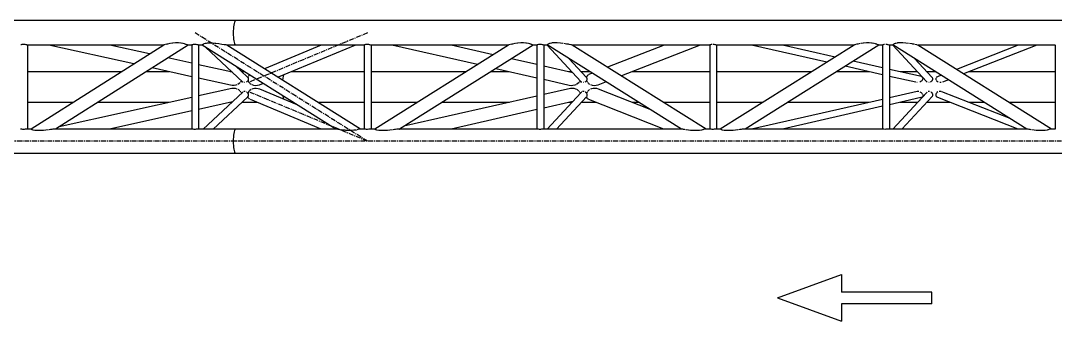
# Model space of a CAD drawing. Header units: millimetres. Extents: x 5143 to 30813, y 232 to 21408.
# Drawn here: x 7217 to 8935, y 13711 to 14211 of the extents above; entities that cross this region are included whole.
import ezdxf

# ---------------------------------------------------------------- set-up
doc = ezdxf.new("R2010")
doc.units = ezdxf.units.MM
doc.header["$LTSCALE"] = 0.25
doc.linetypes.add('CENTER', pattern=[50.8, 31.75, -6.35, 6.35, -6.35])
doc.linetypes.add('XKITLINE00', pattern=[0])

msp = doc.modelspace()

# ---------------------------------------------------------------- linework, layer by layer
at = {"color": 8, "linetype": 'XKITLINE00'}
for p, q in [((7574.7, 14210.6), (6406.2, 14210.6)), ((7571.3, 14203.3), (7570.8, 14200.4)), ((7571.8, 14205.8), (7571.3, 14203.3)), ((7572.4, 14207.9), (7571.8, 14205.8)), ((7572.4, 14207.9), (7571.8, 14205.8)), ((7573.1, 14209.4), (7572.4, 14207.9)), ((7573.1, 14209.4), (7572.4, 14207.9)), ((7573.9, 14210.3), (7573.1, 14209.4)), ((7573.9, 14210.3), (7573.1, 14209.4)), ((7574.7, 14210.6), (7573.9, 14210.3)), ((7574.7, 14210.6), (7573.9, 14210.3)), ((9008.6, 14210.6), (7574.7, 14210.6)), ((7570.3, 14193.8), (7570.2, 14190.3)), ((7570.2, 14190.3), (7570.3, 14186.7)), ((7570.5, 14197.2), (7570.3, 14193.8)), ((7570.3, 14186.7), (7570.5, 14183.3)), ((7570.8, 14200.4), (7570.5, 14197.2)), ((7217.6, 14170.4), (7217.5, 14170.3)), ((7217.8, 14170.4), (7217.6, 14170.4)), ((7218.4, 14170.7), (7217.8, 14170.4)), ((7219.6, 14171), (7218.4, 14170.7)), ((7221.2, 14171.1), (7219.6, 14171)), ((7223, 14171), (7221.2, 14171.1)), ((7224.7, 14170.8), (7223, 14171)), ((7226.3, 14170.4), (7224.7, 14170.8)), ((7226.4, 14170.4), (7226.3, 14170.4)), ((7227.1, 14170.3), (7226.4, 14170.4)), ((7227.6, 14170.2), (7227.3, 14170.3)), ((7228.4, 14170), (7227.6, 14170.2)), ((7228.5, 14169.9), (7228.4, 14170)), ((7228.6, 14170), (7228.5, 14169.9)), ((7454.7, 14170), (7228.6, 14170)), ((7228.7, 14170), (7228.7, 14030.6)), ((7454.9, 14170.1), (7234.6, 14030.6)), ((7405.3, 14138.7), (7264, 14170)), ((7495.5, 14170), (7275.4, 14030.6)), ((7431.5, 14155.3), (7365.2, 14170)), ((7455.2, 14170.3), (7454.9, 14170.1)), ((7455.5, 14170.4), (7455.3, 14170.3)), ((7455.6, 14170.4), (7455.5, 14170.4)), ((7457.7, 14171.1), (7455.6, 14170.4)), ((7458.1, 14171.1), (7457.7, 14171.1)), ((7459.8, 14171.5), (7458.5, 14171.2)), ((7461, 14171.8), (7459.8, 14171.5)), ((7465.2, 14172.6), (7461, 14171.8)), ((7465.2, 14172.6), (7465.2, 14172.6)), ((7469.4, 14173.1), (7466.3, 14172.7)), ((7469.8, 14173.2), (7469.4, 14173.1)), ((7474.7, 14173.6), (7469.8, 14173.2)), ((7479.2, 14173.7), (7474.7, 14173.6)), ((7483.2, 14173.3), (7479.2, 14173.7)), ((7484, 14173.1), (7483.2, 14173.3)), ((7486.8, 14172.7), (7484, 14173.1)), ((7489.6, 14172), (7487.2, 14172.6)), ((7490.6, 14171.5), (7489.6, 14172)), ((7491.7, 14171.2), (7490.6, 14171.5)), ((7493.6, 14170.5), (7492, 14171.1)), ((7493.6, 14170.5), (7493.7, 14170.4)), ((7494.1, 14170.3), (7493.7, 14170.4)), ((7494.9, 14170.1), (7494.3, 14170.3)), ((7495.1, 14169.9), (7494.9, 14170.1)), ((7495.4, 14170), (7495.1, 14169.9)), ((7501.4, 14170), (7495.5, 14170)), ((7501.6, 14170.3), (7501.4, 14170.1)), ((7501.4, 14170.1), (7501.4, 14030.5)), ((7501.7, 14170.4), (7501.6, 14170.3)), ((7502, 14170.4), (7501.7, 14170.4)), ((7502.5, 14170.7), (7502, 14170.4)), ((7503.8, 14171), (7502.5, 14170.7)), ((7505.4, 14171.1), (7503.8, 14171)), ((7507.1, 14171.1), (7505.4, 14171.1)), ((7508.9, 14170.8), (7507.1, 14171.1)), ((7510.5, 14170.5), (7508.9, 14170.8)), ((7510.6, 14170.4), (7510.5, 14170.5)), ((7511.3, 14170.3), (7510.6, 14170.4)), ((7511.8, 14170.2), (7511.6, 14170.3)), ((7512.6, 14170), (7511.8, 14170.2)), ((7512.8, 14170), (7512.6, 14169.9)), ((7512.6, 14169.9), (7512.6, 14170)), ((7518.9, 14170), (7512.8, 14170)), ((7512.8, 14170), (7512.8, 14030.6)), ((7518.9, 14170.3), (7518.7, 14170.1)), ((7740.6, 14030.5), (7518.7, 14170.1)), ((7519.8, 14171.1), (7518.9, 14170.6)), ((7518.9, 14170.6), (7518.9, 14170.3)), ((7520.1, 14171.2), (7519.8, 14171.1)), ((7521.4, 14171.9), (7520.1, 14171.2)), ((7523.9, 14172.5), (7521.4, 14171.9)), ((7525.4, 14172.7), (7523.9, 14172.5)), ((7527.1, 14173.1), (7525.4, 14172.7)), ((7531.3, 14173.3), (7527.1, 14173.1)), ((7536.1, 14173.1), (7531.3, 14173.3)), ((7539.8, 14172.7), (7536.1, 14173.1)), ((7541.4, 14172.6), (7539.8, 14172.7)), ((7546.6, 14172), (7541.4, 14172.6)), ((7551.6, 14171.2), (7546.6, 14172)), ((7555.4, 14170.6), (7551.6, 14171.2)), ((7557.3, 14170.3), (7555.4, 14170.6)), ((7558.3, 14170.2), (7557.3, 14170.3)), ((7559.8, 14169.9), (7558.3, 14170.2)), ((7574.7, 14170), (7559.6, 14170)), ((7559.8, 14170), (7559.9, 14169.9)), ((7559.9, 14169.9), (7559.8, 14169.9)), ((7781.6, 14030.6), (7559.9, 14170)), ((7570.5, 14183.3), (7570.8, 14180.1)), ((7570.8, 14180.1), (7571.3, 14177.2)), ((7571.3, 14177.2), (7571.8, 14174.7)), ((7571.8, 14174.7), (7572.4, 14172.7)), ((7571.8, 14174.7), (7572.4, 14172.7)), ((7572.4, 14172.7), (7573.1, 14171.2)), ((7572.4, 14172.7), (7573.1, 14171.2)), ((7573.1, 14171.2), (7573.9, 14170.3)), ((7573.1, 14171.2), (7573.9, 14170.3)), ((7574.7, 14170), (7573.9, 14170.3)), ((7574.7, 14170), (7573.9, 14170.3)), ((7787.6, 14170), (7574.7, 14170)), ((7716.3, 14170), (7622.3, 14130.8)), ((7773, 14170), (7644.8, 14116.6)), ((7787.8, 14170.3), (7787.6, 14170.1)), ((7787.6, 14170.1), (7787.6, 14030.6)), ((7788.3, 14170.4), (7787.9, 14170.4)), ((7787.9, 14170.4), (7787.9, 14170.3)), ((7788.7, 14170.7), (7788.3, 14170.4)), ((7790, 14171), (7788.7, 14170.7)), ((7791.6, 14171.1), (7790, 14171)), ((7793.3, 14171.1), (7791.6, 14171.1)), ((7795.1, 14170.9), (7793.3, 14171.1)), ((7796.7, 14170.5), (7795.1, 14170.9)), ((7796.9, 14170.4), (7796.7, 14170.5)), ((7797.7, 14170.3), (7796.9, 14170.4)), ((7798.8, 14170), (7798, 14170.3)), ((7799, 14170), (7798.8, 14170)), ((7798.8, 14170), (7798.8, 14170)), ((8027.3, 14170), (7799, 14170)), ((7799, 14170), (7799, 14030.6)), ((8027.4, 14170.1), (7805.2, 14030.6)), ((7975.8, 14137.6), (7833.3, 14170)), ((8068.3, 14170), (7846.2, 14030.6)), ((8002, 14154.1), (7932.2, 14170)), ((8027.8, 14170.3), (8027.4, 14170.1)), ((8028.1, 14170.4), (8027.9, 14170.3)), ((8028.3, 14170.4), (8028.1, 14170.4)), ((8030.3, 14171.1), (8028.3, 14170.4)), ((8030.6, 14171.1), (8030.3, 14171.1)), ((8032.6, 14171.5), (8031.2, 14171.2)), ((8033.6, 14171.8), (8032.6, 14171.5)), ((8037.7, 14172.6), (8033.6, 14171.8)), ((8042.4, 14173.2), (8039, 14172.8)), ((8042.5, 14173.2), (8042.4, 14173.2)), ((8047.5, 14173.7), (8042.5, 14173.2)), ((8052.1, 14173.8), (8047.5, 14173.7)), ((8056.2, 14173.4), (8052.1, 14173.8)), ((8057.1, 14173.2), (8056.2, 14173.4)), ((8059.7, 14172.8), (8057.1, 14173.2)), ((8060, 14172.8), (8059.7, 14172.8)), ((8062.6, 14172.1), (8060.7, 14172.6)), ((8063.7, 14171.5), (8062.6, 14172.1)), ((8064.9, 14171.3), (8063.7, 14171.5)), ((8064.9, 14171.2), (8064.9, 14171.3)), ((8066.5, 14170.6), (8065.2, 14171.1)), ((8066.5, 14170.6), (8066.6, 14170.4)), ((8067.2, 14170.3), (8066.6, 14170.4)), ((8067.8, 14170.2), (8067.4, 14170.3)), ((8068, 14170), (8067.8, 14170.2)), ((8068.3, 14170), (8068, 14170)), ((8074.4, 14170), (8068.2, 14170)), ((8068.3, 14170), (8068.3, 14170)), ((8074.6, 14170.3), (8074.4, 14170.1)), ((8074.4, 14170.1), (8074.4, 14030.6)), ((8075.1, 14170.4), (8074.7, 14170.4)), ((8074.7, 14170.4), (8074.7, 14170.3)), ((8075.5, 14170.7), (8075.1, 14170.4)), ((8076.8, 14171), (8075.5, 14170.7)), ((8078.4, 14171.1), (8076.8, 14171)), ((8080.1, 14171.1), (8078.4, 14171.1)), ((8081.9, 14170.9), (8080.1, 14171.1)), ((8083.5, 14170.5), (8081.9, 14170.9)), ((8083.7, 14170.4), (8083.5, 14170.5)), ((8084.5, 14170.3), (8083.7, 14170.4)), ((8085.6, 14170), (8084.8, 14170.3)), ((8085.8, 14170), (8085.6, 14170)), ((8085.6, 14170), (8085.6, 14170)), ((8092, 14170), (8085.8, 14170)), ((8085.8, 14170), (8085.8, 14030.6)), ((8091.3, 14170), (8147.2, 14109.8)), ((8091.7, 14170.3), (8091.6, 14170.2)), ((8314.1, 14030.5), (8091.6, 14170.2)), ((8091.9, 14170.5), (8091.7, 14170.3)), ((8092.4, 14171.1), (8091.8, 14170.6)), ((8091.8, 14170.6), (8091.9, 14170.5)), ((8092.6, 14171.3), (8092.5, 14171.3)), ((8093.3, 14171.6), (8092.6, 14171.3)), ((8094.1, 14172.1), (8093.3, 14171.6)), ((8095.4, 14172.6), (8094.1, 14172.1)), ((8096.4, 14172.9), (8096, 14172.8)), ((8098.7, 14173.2), (8096.4, 14172.9)), ((8099.5, 14173.5), (8098.7, 14173.2)), ((8103.5, 14173.8), (8099.5, 14173.5)), ((8108.2, 14173.7), (8103.5, 14173.8)), ((8113.5, 14173.2), (8108.2, 14173.7)), ((8117.6, 14172.8), (8113.5, 14173.2)), ((8123.7, 14171.8), (8119.1, 14172.6)), ((8124.8, 14171.6), (8123.7, 14171.8)), ((8126.7, 14171.3), (8124.8, 14171.6)), ((8127.8, 14171.1), (8127.6, 14171.1)), ((8130.6, 14170.5), (8127.8, 14171.1)), ((8131, 14170.4), (8130.6, 14170.5)), ((8131.5, 14170.3), (8131, 14170.4)), ((8132.7, 14170.1), (8131.8, 14170.3)), ((8133, 14170), (8132.7, 14170.1)), ((8361.2, 14170), (8133, 14170)), ((8133, 14170), (8133, 14170)), ((8355.1, 14030.6), (8133, 14170)), ((8285.4, 14170), (8191.6, 14133.2)), ((8345.1, 14170), (8214.6, 14118.7)), ((8361.4, 14170.3), (8361.2, 14170.1)), ((8361.2, 14170.1), (8361.2, 14030.6)), ((8361.9, 14170.5), (8361.5, 14170.4)), ((8361.5, 14170.4), (8361.5, 14170.3)), ((8362.3, 14170.7), (8361.9, 14170.5)), ((8363.6, 14171), (8362.3, 14170.7)), ((8364.8, 14171.1), (8363.6, 14171)), ((8366.9, 14171.1), (8366.6, 14171.1)), ((8368.7, 14170.9), (8366.9, 14171.1)), ((8370.3, 14170.5), (8368.7, 14170.9)), ((8370.5, 14170.5), (8370.3, 14170.5)), ((8371.3, 14170.3), (8370.5, 14170.5)), ((8372.4, 14170), (8371.6, 14170.3)), ((8372.6, 14170), (8372.4, 14170)), ((8372.4, 14170), (8372.4, 14170)), ((8600.9, 14170), (8372.6, 14170)), ((8372.6, 14170), (8372.6, 14030.6)), ((8601, 14170.1), (8378.8, 14030.6)), ((8641.9, 14170), (8419.8, 14030.6)), ((8555.7, 14141.6), (8430.8, 14170)), ((8569.3, 14150.1), (8481.9, 14170)), ((8601.4, 14170.3), (8601, 14170.1)), ((8601.7, 14170.4), (8601.5, 14170.3)), ((8601.9, 14170.5), (8601.7, 14170.4)), ((8604, 14171.1), (8601.9, 14170.5)), ((8604, 14171.1), (8604, 14171.1)), ((8606.2, 14171.6), (8604.7, 14171.3)), ((8607.3, 14171.8), (8606.2, 14171.6)), ((8611, 14172.6), (8607.3, 14171.8)), ((8616, 14173.2), (8612.4, 14172.8)), ((8616.2, 14173.3), (8616, 14173.2)), ((8621.2, 14173.7), (8616.2, 14173.3)), ((8625.8, 14173.8), (8621.2, 14173.7)), ((8629.8, 14173.4), (8625.8, 14173.8)), ((8630.7, 14173.2), (8629.8, 14173.4)), ((8633.4, 14172.9), (8630.7, 14173.2)), ((8633.7, 14172.8), (8633.4, 14172.9)), ((8636.2, 14172.1), (8634.5, 14172.6)), ((8637.3, 14171.6), (8636.2, 14172.1)), ((8638.5, 14171.3), (8637.3, 14171.6)), ((8638.6, 14171.3), (8638.5, 14171.3)), ((8640.1, 14170.6), (8638.9, 14171.1)), ((8640.1, 14170.6), (8640.2, 14170.5)), ((8640.8, 14170.3), (8640.2, 14170.5)), ((8641.4, 14170.2), (8641, 14170.3)), ((8641.4, 14170.2), (8641.6, 14170)), ((8641.9, 14170), (8641.6, 14170)), ((8648, 14170), (8641.8, 14170)), ((8641.9, 14170), (8641.9, 14170)), ((8648.2, 14170.3), (8648, 14170.1)), ((8648, 14170.1), (8648, 14030.6)), ((8648.7, 14170.5), (8648.3, 14170.4)), ((8648.3, 14170.4), (8648.3, 14170.3)), ((8649.1, 14170.7), (8648.7, 14170.5)), ((8650.4, 14171), (8649.1, 14170.7)), ((8651.5, 14171.1), (8650.4, 14171)), ((8655.5, 14170.9), (8653.7, 14171.1)), ((8657.1, 14170.5), (8655.5, 14170.9)), ((8657.3, 14170.5), (8657.1, 14170.5)), ((8658.1, 14170.3), (8657.3, 14170.5)), ((8659.2, 14170), (8658.4, 14170.3)), ((8659.4, 14170), (8659.2, 14170)), ((8659.2, 14170), (8659.2, 14170)), ((8665.5, 14170), (8659.4, 14170)), ((8659.4, 14170), (8659.4, 14030.6)), ((8664.9, 14170), (8720.8, 14109.8)), ((8665.3, 14170.3), (8665.2, 14170.2)), ((8887.7, 14030.5), (8665.2, 14170.2)), ((8665.5, 14170.5), (8665.3, 14170.3)), ((8665.9, 14171.1), (8665.4, 14170.6)), ((8665.4, 14170.6), (8665.5, 14170.5)), ((8666.2, 14171.3), (8666.1, 14171.3)), ((8666.9, 14171.6), (8666.2, 14171.3)), ((8667.6, 14172.1), (8666.9, 14171.6)), ((8668.8, 14172.6), (8667.6, 14172.1)), ((8669.9, 14172.9), (8669.5, 14172.8)), ((8672.2, 14173.3), (8669.9, 14172.9)), ((8673.1, 14173.5), (8672.2, 14173.3)), ((8677, 14173.8), (8673.1, 14173.5)), ((8681.7, 14173.8), (8677, 14173.8)), ((8687, 14173.3), (8681.7, 14173.8)), ((8691.4, 14172.8), (8687, 14173.3)), ((8697.2, 14171.9), (8693, 14172.6)), ((8698.4, 14171.6), (8697.2, 14171.9)), ((8700.4, 14171.3), (8698.4, 14171.6)), ((8704.2, 14170.5), (8701.4, 14171.1)), ((8701.4, 14171.1), (8701.4, 14171.1)), ((8704.6, 14170.4), (8704.2, 14170.5)), ((8705.1, 14170.3), (8704.6, 14170.4)), ((8706.3, 14170.1), (8705.4, 14170.3)), ((8706.5, 14170), (8706.3, 14170.1)), ((8706.5, 14170), (8706.5, 14170)), ((8934.8, 14170), (8706.6, 14170)), ((8928.7, 14030.6), (8706.6, 14170)), ((8873.2, 14170), (8770.7, 14129.7)), ((8904.4, 14170), (8782.7, 14122.2)), ((8935, 14170.3), (8934.8, 14170.1)), ((8934.8, 14170.1), (8934.8, 14030.6)), ((7586.2, 14108.6), (7524, 14166.8)), ((7501.4, 14139.8), (7461.7, 14148.6)), ((7568.9, 14124.9), (7512.8, 14137.3)), ((7593.6, 14117.2), (7574.6, 14134.9)), ((8074.4, 14137.7), (8032.2, 14147.3)), ((8133.8, 14124.2), (8085.8, 14135.1)), ((8127.4, 14147.7), (8156.7, 14116.2)), ((8648, 14120.7), (8585.9, 14134.8)), ((8648, 14132.3), (8599.4, 14143.3)), ((8701, 14147.7), (8730.3, 14116.2)), ((7384.8, 14125.7), (7228.7, 14125.7)), ((7464, 14125.7), (7425.6, 14125.7)), ((7501.4, 14117.4), (7435.5, 14132)), ((7568, 14125.7), (7565.2, 14125.7)), ((7589.4, 14125.7), (7584.5, 14125.7)), ((7593.6, 14117.2), (7593.5, 14117.2)), ((7594, 14116.8), (7593.6, 14117.2)), ((7595.1, 14117.6), (7594.9, 14116.8)), ((7595.3, 14118), (7595.1, 14117.6)), ((7596.2, 14119.3), (7595.7, 14118.5)), ((7596.7, 14119.7), (7596.2, 14119.3)), ((7597.7, 14120.4), (7596.7, 14119.7)), ((7653.3, 14118.2), (7652.8, 14115.2)), ((7653.3, 14118.2), (7652.8, 14115.2)), ((7653.9, 14120.3), (7653.3, 14118.2)), ((7653.9, 14120.3), (7653.3, 14118.2)), ((7787.6, 14125.7), (7666.7, 14125.7)), ((7956.7, 14125.7), (7799, 14125.7)), ((8028.5, 14125.7), (7997.7, 14125.7)), ((8074.4, 14115.2), (8005.9, 14130.8)), ((8132.4, 14125.7), (8127.4, 14125.7)), ((8162.5, 14125.7), (8147.9, 14125.7)), ((8156.9, 14117.6), (8156.7, 14116.8)), ((8157.2, 14118), (8156.9, 14117.6)), ((8158.1, 14119.2), (8157.5, 14118.5)), ((8158.6, 14119.6), (8158.1, 14119.2)), ((8159.7, 14120.5), (8158.6, 14119.6)), ((8159.8, 14120.6), (8159.7, 14120.5)), ((8161.8, 14121.5), (8160.8, 14121)), ((8166.4, 14123.3), (8161.8, 14121.5)), ((8361.2, 14125.7), (8232.3, 14125.7)), ((8530.3, 14125.7), (8372.6, 14125.7)), ((8626, 14125.7), (8571.3, 14125.7)), ((8712.7, 14117.6), (8659.4, 14129.7)), ((8703.1, 14108.2), (8659.4, 14118.1)), ((8706, 14125.7), (8677.1, 14125.7)), ((8714, 14116.8), (8712.7, 14117.6)), ((8736.1, 14125.7), (8721.5, 14125.7)), ((8739.4, 14117.4), (8738.3, 14116.8)), ((8745.5, 14119.8), (8739.4, 14117.4)), ((8934.8, 14125.7), (8791.6, 14125.7)), ((7565.5, 14103.2), (7512.8, 14114.9)), ((7568.6, 14102.7), (7565.5, 14103.2)), ((7571.8, 14102.7), (7568.6, 14102.7)), ((7574.8, 14103.3), (7571.8, 14102.7)), ((7576.2, 14103.9), (7574.8, 14103.3)), ((7579.9, 14106), (7577.8, 14104.6)), ((7580.2, 14106.3), (7579.9, 14106)), ((7582, 14107.8), (7580.2, 14106.3)), ((7583.7, 14110), (7582.5, 14108.5)), ((7584.1, 14110.6), (7583.7, 14110.1)), ((7583.7, 14110.1), (7583.7, 14110)), ((7586.6, 14108.5), (7586.2, 14108.6)), ((7589.4, 14107.7), (7589.1, 14107.8)), ((7589.6, 14107.8), (7589.4, 14107.7)), ((7592.7, 14108.9), (7591.9, 14108.5)), ((7593.9, 14110), (7592.7, 14108.9)), ((7594, 14110.1), (7593.9, 14110)), ((7594.6, 14116.2), (7594, 14116.8)), ((7594.8, 14111.3), (7594, 14110.1)), ((7594.9, 14116.8), (7594.6, 14116.2)), ((7594.6, 14116.2), (7594.8, 14115.4)), ((7594.8, 14115.4), (7595, 14115)), ((7594.9, 14111.7), (7594.8, 14111.3)), ((7594.8, 14111.3), (7595.4, 14110.1)), ((7594.8, 14111.3), (7594.8, 14111.3)), ((7595, 14113.3), (7594.9, 14111.7)), ((7595, 14115), (7595, 14113.5)), ((7595, 14113.5), (7595, 14113.3)), ((7595.4, 14110.1), (7595.8, 14109.1)), ((7595.8, 14109.1), (7596.2, 14108.5)), ((7596.7, 14107.8), (7597.3, 14107.1)), ((7598.2, 14106.3), (7597.3, 14107.1)), ((7599.2, 14105.3), (7598.2, 14106.3)), ((7600.4, 14104.6), (7599.2, 14105.3)), ((7604.4, 14103), (7601.6, 14103.9)), ((7607.4, 14102.6), (7604.4, 14103)), ((7610.5, 14102.8), (7607.4, 14102.6)), ((7613.5, 14103.5), (7610.5, 14102.8)), ((7620.2, 14106.3), (7613.5, 14103.5)), ((7652.8, 14115.2), (7652.3, 14111.9)), ((7652.8, 14115.2), (7652.3, 14111.9)), ((8128, 14103.1), (8085.8, 14112.7)), ((8131.1, 14102.6), (8128, 14103.1)), ((8134.2, 14102.7), (8131.1, 14102.6)), ((8137.2, 14103.3), (8134.2, 14102.7)), ((8138.7, 14103.9), (8137.2, 14103.3)), ((8142.3, 14106), (8140.2, 14104.6)), ((8142.5, 14106.2), (8142.3, 14106)), ((8144.3, 14107.8), (8142.5, 14106.2)), ((8145.9, 14110), (8144.8, 14108.5)), ((8146.3, 14110.7), (8145.9, 14110)), ((8148.4, 14108.6), (8147.2, 14109.8)), ((8148.8, 14108.5), (8148.4, 14108.6)), ((8151.6, 14107.7), (8151.2, 14107.8)), ((8151.9, 14107.8), (8151.6, 14107.7)), ((8154.9, 14108.9), (8154.1, 14108.5)), ((8156.1, 14110), (8154.9, 14108.9)), ((8156.2, 14110.1), (8156.1, 14110)), ((8156.8, 14111), (8156.2, 14110.1)), ((8156.7, 14116.8), (8156.6, 14116.3)), ((8156.7, 14116.2), (8156.9, 14115.5)), ((8157, 14111.8), (8156.8, 14111)), ((8156.8, 14111.1), (8157.4, 14110)), ((8156.9, 14115.5), (8157.1, 14115.1)), ((8157.1, 14113.4), (8157, 14111.8)), ((8157.1, 14115.1), (8157.2, 14113.6)), ((8157.2, 14113.6), (8157.1, 14113.4)), ((8157.4, 14110), (8157.7, 14109)), ((8157.7, 14109), (8158.2, 14108.5)), ((8158.7, 14107.8), (8159.3, 14107)), ((8160.3, 14106.2), (8159.3, 14107)), ((8161.3, 14105.2), (8160.3, 14106.2)), ((8162.4, 14104.6), (8161.3, 14105.2)), ((8163.7, 14103.9), (8163.7, 14103.9)), ((8166.5, 14103), (8163.7, 14103.9)), ((8169.5, 14102.6), (8166.5, 14103)), ((8172.6, 14102.7), (8169.5, 14102.6)), ((8175.7, 14103.4), (8172.6, 14102.7)), ((8189.4, 14108.8), (8175.7, 14103.4)), ((8705.2, 14107.7), (8705.1, 14107.8)), ((8705.8, 14107.8), (8705.2, 14107.7)), ((8711.6, 14109.5), (8709.7, 14108.5)), ((8709.7, 14108.5), (8709.7, 14108.5)), ((8712, 14110), (8711.6, 14109.5)), ((8713.2, 14110.9), (8712, 14110)), ((8713.6, 14111.5), (8713.2, 14110.9)), ((8714, 14116.8), (8714.7, 14115.6)), ((8714.3, 14112.5), (8714, 14112.1)), ((8714.5, 14113.6), (8714.3, 14112.5)), ((8714.8, 14114.1), (8714.5, 14113.6)), ((8714.7, 14115.6), (8714.8, 14115.5)), ((8714.8, 14114.9), (8714.8, 14114.1)), ((8722, 14108.6), (8720.8, 14109.8)), ((8722.4, 14108.5), (8722, 14108.6)), ((8725.2, 14107.7), (8724.8, 14107.8)), ((8725.5, 14107.8), (8725.2, 14107.7)), ((8728.5, 14108.9), (8727.7, 14108.5)), ((8729.7, 14110), (8728.5, 14108.9)), ((8729.8, 14110.1), (8729.7, 14110)), ((8730.6, 14111.5), (8729.8, 14110.1)), ((8730.3, 14116.2), (8730.7, 14115.5)), ((8731.1, 14113.2), (8730.8, 14112.1)), ((8730.9, 14114.9), (8731, 14114.8)), ((8731, 14114.8), (8731.1, 14113.6)), ((8731.1, 14113.6), (8731.1, 14113.2)), ((8736.8, 14114.9), (8736.6, 14113.8)), ((8736.6, 14113.8), (8736.6, 14113.6)), ((8736.6, 14113.6), (8736.8, 14112.2)), ((8736.8, 14112.2), (8736.8, 14112.1)), ((8737.9, 14116.6), (8737.1, 14115.5)), ((8737.2, 14111.5), (8737.6, 14110.6)), ((8738.3, 14110), (8737.6, 14110.6)), ((8738.3, 14116.8), (8737.9, 14116.6)), ((8738.3, 14110), (8739, 14109.3)), ((8740.6, 14108.5), (8739, 14109.3)), ((8745.3, 14107.8), (8743, 14107.8)), ((8757.5, 14112.3), (8747.4, 14108.3)), ((7501.4, 14083.1), (7281.5, 14034.4)), ((7567.7, 14097.8), (7512.8, 14085.7)), ((7586.3, 14092), (7520.6, 14030.6)), ((7593.7, 14083.5), (7537.1, 14030.6)), ((7570.8, 14098), (7567.7, 14097.8)), ((7573.9, 14097.7), (7570.8, 14098)), ((7576.8, 14096.8), (7573.9, 14097.7)), ((7577, 14096.7), (7576.8, 14096.8)), ((7579.3, 14095.5), (7578.3, 14096)), ((7580.5, 14094.4), (7579.3, 14095.5)), ((7581.5, 14093.7), (7580.5, 14094.4)), ((7581.5, 14093.7), (7582.3, 14092.8)), ((7583, 14092.1), (7583.4, 14091.7)), ((7583.4, 14091.7), (7584, 14090.6)), ((7584, 14090.6), (7584.3, 14090.1)), ((7586.5, 14092.1), (7586.3, 14092)), ((7589.6, 14093), (7587.9, 14092.7)), ((7590.3, 14092.8), (7589.6, 14093)), ((7592.9, 14091.8), (7592.2, 14092.1)), ((7594, 14090.7), (7592.9, 14091.8)), ((7593.7, 14083.5), (7593.6, 14083.4)), ((7594.1, 14083.9), (7593.7, 14083.5)), ((7594.1, 14090.5), (7594, 14090.7)), ((7594.1, 14090.5), (7594.7, 14089.7)), ((7594.5, 14084.2), (7594.1, 14083.9)), ((7594.5, 14084.2), (7594.5, 14083.9)), ((7594.5, 14083.9), (7594.6, 14083.8)), ((7594.6, 14083.8), (7595.2, 14082.6)), ((7595, 14090.4), (7594.7, 14089.5)), ((7594.7, 14089.7), (7594.9, 14088.9)), ((7594.9, 14085.1), (7594.7, 14084.4)), ((7594.9, 14088.9), (7595, 14088)), ((7595, 14085.5), (7594.9, 14085.1)), ((7595.1, 14090.6), (7595, 14090.4)), ((7595, 14087.9), (7595, 14087.3)), ((7595, 14087.3), (7595.1, 14087.1)), ((7595.1, 14087.1), (7595, 14085.7)), ((7595, 14085.6), (7595, 14085.5)), ((7595.9, 14092.1), (7595.1, 14090.6)), ((7597.9, 14094.4), (7596.4, 14092.8)), ((7599.9, 14096), (7597.9, 14094.5)), ((7597.9, 14094.5), (7597.9, 14094.4)), ((7602.6, 14097.3), (7601.4, 14096.7)), ((7605.5, 14097.9), (7602.6, 14097.3)), ((7608.6, 14098), (7605.5, 14097.9)), ((7611.6, 14097.6), (7608.6, 14098)), ((7614.5, 14096.7), (7611.6, 14097.6)), ((7676.6, 14070.8), (7614.5, 14096.7)), ((7652.7, 14085.8), (7652.8, 14085.3)), ((7652.7, 14085.8), (7652.8, 14085.3)), ((7652.8, 14085.3), (7653.3, 14082.3)), ((7652.8, 14085.3), (7653.3, 14082.3)), ((8074.4, 14085.3), (7853.4, 14035.1)), ((8130.3, 14097.9), (8085.8, 14087.8)), ((8147.3, 14090.9), (8091.3, 14030.6)), ((8156.7, 14084.3), (8106.7, 14030.6)), ((8133.3, 14098.1), (8130.3, 14097.9)), ((8136.3, 14097.8), (8133.3, 14098.1)), ((8139.2, 14096.9), (8136.3, 14097.8)), ((8139.5, 14096.7), (8139.2, 14096.9)), ((8141.7, 14095.5), (8140.8, 14096)), ((8142.8, 14094.5), (8141.7, 14095.5)), ((8143.8, 14093.8), (8142.8, 14094.5)), ((8143.8, 14093.8), (8144.7, 14092.8)), ((8145.3, 14092.1), (8145.7, 14091.7)), ((8145.7, 14091.7), (8146.2, 14090.7)), ((8146.2, 14090.7), (8146.6, 14090.1)), ((8148.5, 14092.1), (8147.3, 14090.9)), ((8148.7, 14092.1), (8148.5, 14092.1)), ((8151.8, 14093), (8150.1, 14092.8)), ((8152.6, 14092.8), (8151.8, 14093)), ((8155.1, 14091.8), (8154.5, 14092.1)), ((8156.2, 14090.7), (8155.1, 14091.8)), ((8156.4, 14090.5), (8156.2, 14090.7)), ((8156.4, 14090.5), (8156.7, 14090)), ((8156.4, 14084), (8156.5, 14083.9)), ((8156.5, 14083.9), (8157, 14082.6)), ((8156.9, 14090.5), (8156.7, 14089.8)), ((8156.7, 14090), (8156.7, 14089.9)), ((8156.7, 14089.9), (8157, 14088.8)), ((8157, 14085.1), (8156.7, 14084.3)), ((8157.1, 14090.7), (8156.9, 14090.5)), ((8157, 14088.8), (8157.1, 14088)), ((8157.1, 14085.4), (8157, 14085.1)), ((8157.9, 14092.1), (8157.1, 14090.7)), ((8157.1, 14087.9), (8157.2, 14087.2)), ((8157.2, 14087), (8157.1, 14085.7)), ((8157.1, 14085.6), (8157.1, 14085.4)), ((8157.2, 14087.2), (8157.2, 14087)), ((8159.9, 14094.5), (8158.3, 14092.8)), ((8161.9, 14096), (8159.9, 14094.6)), ((8159.9, 14094.6), (8159.9, 14094.5)), ((8164.7, 14097.3), (8163.3, 14096.7)), ((8167.6, 14098), (8164.7, 14097.3)), ((8170.7, 14098.1), (8167.6, 14098)), ((8173.7, 14097.7), (8170.7, 14098.1)), ((8176.7, 14096.7), (8173.7, 14097.7)), ((8262.1, 14063.2), (8176.7, 14096.7)), ((8705.3, 14092.9), (8659.4, 14082.5)), ((8711.8, 14082.7), (8659.4, 14070.9)), ((8720.9, 14090.9), (8664.9, 14030.6)), ((8730.5, 14084.5), (8680.3, 14030.6)), ((8707.5, 14092.9), (8705.3, 14092.9)), ((8708.1, 14092.8), (8707.5, 14092.9)), ((8711.7, 14091.5), (8710.3, 14092.1)), ((8712.5, 14090.7), (8711.7, 14091.5)), ((8713.5, 14083.2), (8711.8, 14082.7)), ((8713.3, 14090.1), (8712.5, 14090.7)), ((8713.3, 14090.1), (8714.1, 14089.1)), ((8714.3, 14083.9), (8713.5, 14083.2)), ((8714.5, 14084), (8714.3, 14083.9)), ((8714.6, 14088.5), (8715, 14087.1)), ((8715.1, 14085.1), (8714.7, 14084.2)), ((8715, 14087.1), (8715.1, 14086.9)), ((8715.1, 14086.9), (8715.3, 14085.7)), ((8722.1, 14092.1), (8720.9, 14090.9)), ((8722.3, 14092.1), (8722.1, 14092.1)), ((8725.4, 14093), (8723.7, 14092.8)), ((8726.2, 14092.8), (8725.4, 14093)), ((8728.7, 14091.8), (8728.1, 14092.1)), ((8729.8, 14090.7), (8728.7, 14091.8)), ((8729.9, 14090.6), (8729.8, 14090.7)), ((8729.9, 14090.6), (8730.8, 14089.1)), ((8730.7, 14085.1), (8730.5, 14084.5)), ((8731, 14088.5), (8731.2, 14087.4)), ((8731.1, 14085.9), (8731, 14085.7)), ((8731.2, 14087.1), (8731.1, 14085.9)), ((8731.2, 14087.4), (8731.2, 14087.1)), ((8736.5, 14088.5), (8736.3, 14088.1)), ((8736.3, 14088.1), (8736.4, 14087.1)), ((8736.4, 14087.1), (8736.3, 14086.4)), ((8736.3, 14086.4), (8736.6, 14085.7)), ((8737, 14089.6), (8736.8, 14089.1)), ((8736.8, 14085.1), (8736.8, 14085)), ((8738, 14083.9), (8736.8, 14085)), ((8738, 14090.7), (8737, 14089.6)), ((8738.3, 14091.1), (8738, 14090.7)), ((8738, 14083.9), (8738, 14083.8)), ((8739.7, 14083), (8738, 14083.8)), ((8740, 14092.2), (8738.3, 14091.1)), ((8873.3, 14030.6), (8739.7, 14083)), ((8744.3, 14093), (8742, 14092.8)), ((8742, 14092.8), (8742, 14092.8)), ((8745.2, 14092.8), (8744.3, 14093)), ((8859.7, 14048.1), (8746.5, 14092.6)), ((7304.6, 14074.9), (7228.7, 14074.9)), ((7464.1, 14074.9), (7345.4, 14074.9)), ((7568.9, 14075.7), (7512.8, 14063.3)), ((7568, 14074.9), (7565.1, 14074.9)), ((7609.9, 14074.9), (7584.5, 14074.9)), ((7595.5, 14082.1), (7596.5, 14081)), ((7596.5, 14081), (7596.9, 14080.6)), ((7598, 14080), (7596.9, 14080.6)), ((7598.7, 14079.5), (7598.7, 14079.5)), ((7716.2, 14030.6), (7598.7, 14079.5)), ((7653.3, 14082.3), (7653.9, 14080.3)), ((7653.3, 14082.3), (7653.9, 14080.3)), ((7670.1, 14074.9), (7666.8, 14074.9)), ((7787.6, 14074.9), (7711.1, 14074.9)), ((7875.7, 14074.9), (7799, 14074.9)), ((8028.7, 14074.9), (7916.8, 14074.9)), ((8133.8, 14076.4), (8085.8, 14065.5)), ((8132.4, 14074.9), (8127.2, 14074.9)), ((8172.4, 14074.9), (8147.9, 14074.9)), ((8157.3, 14082.1), (8158.3, 14081)), ((8158.3, 14081), (8158.6, 14080.7)), ((8159.8, 14080), (8158.6, 14080.7)), ((8285.3, 14030.6), (8160.5, 14079.6)), ((8243.5, 14074.9), (8232.3, 14074.9)), ((8361.2, 14074.9), (8284.5, 14074.9)), ((8449.3, 14074.9), (8372.6, 14074.9)), ((8648, 14079.9), (8430.8, 14030.6)), ((8648, 14068.3), (8482, 14030.6)), ((8625.9, 14074.9), (8490.4, 14074.9)), ((8706, 14074.9), (8677.1, 14074.9)), ((8760.4, 14074.9), (8721.5, 14074.9)), ((8817.1, 14074.9), (8791.5, 14074.9)), ((8934.8, 14074.9), (8858.1, 14074.9)), ((7501.4, 14060.8), (7365.1, 14030.6)), ((8074.4, 14062.9), (7932, 14030.6)), ((7217.6, 14030.5), (7217.3, 14030.5)), ((7217.8, 14030.5), (7217.6, 14030.5)), ((7218.3, 14030.3), (7217.8, 14030.5)), ((7219.6, 14030.1), (7218.7, 14030.2)), ((7221.2, 14030), (7219.6, 14030.1)), ((7223, 14030), (7221.2, 14030)), ((7224.7, 14030.2), (7223, 14030)), ((7225, 14030.2), (7224.7, 14030.2)), ((7226.3, 14030.4), (7225.3, 14030.3)), ((7226.4, 14030.5), (7226.3, 14030.4)), ((7227.6, 14030.5), (7226.4, 14030.5)), ((7228, 14030.6), (7227.6, 14030.5)), ((7234.6, 14030.6), (7228.1, 14030.6)), ((7228.5, 14030.6), (7228.4, 14030.6)), ((7228.5, 14030.6), (7228.5, 14030.6)), ((7234.6, 14030.6), (7234.6, 14030.5)), ((7234.6, 14030.5), (7234.8, 14030.3)), ((7234.6, 14030.5), (7234.6, 14030.5)), ((7234.8, 14030.2), (7235, 14030)), ((7236, 14029.7), (7235, 14030)), ((7236.2, 14029.4), (7236, 14029.7)), ((7236.4, 14029.4), (7236.2, 14029.4)), ((7238.2, 14028.8), (7236.8, 14029.2)), ((7240.9, 14028.4), (7238.2, 14028.8)), ((7241.1, 14028.3), (7240.9, 14028.4)), ((7244.7, 14027.9), (7241.1, 14028.3)), ((7249.1, 14027.9), (7244.7, 14027.9)), ((7254.2, 14028.2), (7249.1, 14027.9)), ((7255.4, 14028.4), (7254.2, 14028.2)), ((7259.4, 14028.7), (7255.4, 14028.4)), ((7263.7, 14029.2), (7259.4, 14028.7)), ((7266.7, 14029.7), (7264.7, 14029.4)), ((7268.9, 14029.9), (7266.7, 14029.7)), ((7270.9, 14030.2), (7268.9, 14029.9)), ((7272.4, 14030.4), (7271.4, 14030.3)), ((7272.7, 14030.5), (7272.4, 14030.4)), ((7274.5, 14030.5), (7272.7, 14030.5)), ((7274.6, 14030.6), (7274.5, 14030.5)), ((7501.4, 14030.6), (7274.7, 14030.6)), ((7275.1, 14030.6), (7274.8, 14030.6)), ((7275.1, 14030.6), (7275.1, 14030.6)), ((7501.7, 14030.5), (7501.4, 14030.5)), ((7502, 14030.5), (7501.7, 14030.5)), ((7502.5, 14030.3), (7502, 14030.5)), ((7503.8, 14030.1), (7503, 14030.2)), ((7505.4, 14030), (7503.8, 14030.1)), ((7507.1, 14030), (7505.4, 14030)), ((7508.9, 14030.2), (7507.1, 14030)), ((7509, 14030.2), (7508.9, 14030.2)), ((7510.5, 14030.4), (7509.4, 14030.3)), ((7510.6, 14030.5), (7510.5, 14030.4)), ((7511.8, 14030.5), (7510.6, 14030.5)), ((7512.1, 14030.6), (7511.8, 14030.5)), ((7574.7, 14030.6), (7512.3, 14030.6)), ((7512.6, 14030.6), (7512.6, 14030.6)), ((7512.6, 14030.6), (7512.6, 14030.6)), ((7570.5, 14017.2), (7570.3, 14013.8)), ((7570.8, 14020.4), (7570.5, 14017.2)), ((7571.2, 14023.3), (7570.8, 14020.4)), ((7571.8, 14025.8), (7571.2, 14023.3)), ((7572.4, 14027.9), (7571.8, 14025.8)), ((7572.4, 14027.9), (7571.8, 14025.8)), ((7573.1, 14029.4), (7572.4, 14027.9)), ((7573.1, 14029.4), (7572.4, 14027.9)), ((7573.9, 14030.3), (7573.1, 14029.4)), ((7573.9, 14030.3), (7573.1, 14029.4)), ((7574.7, 14030.6), (7573.9, 14030.3)), ((7574.7, 14030.6), (7573.9, 14030.3)), ((7740.6, 14030.6), (7574.7, 14030.6)), ((7741.4, 14030.5), (7740.6, 14030.5)), ((7741.7, 14030.4), (7741.4, 14030.5)), ((7742.5, 14030.3), (7741.7, 14030.4)), ((7744.3, 14030), (7743.1, 14030.2)), ((7745.8, 14029.8), (7744.3, 14030)), ((7747.9, 14029.4), (7745.8, 14029.8)), ((7752.4, 14028.8), (7749.3, 14029.2)), ((7755.8, 14028.5), (7752.4, 14028.8)), ((7757.3, 14028.3), (7755.8, 14028.5)), ((7762.2, 14028), (7757.3, 14028.3)), ((7766.7, 14028.1), (7762.2, 14028)), ((7770.6, 14028.5), (7766.7, 14028.1)), ((7770.7, 14028.5), (7770.6, 14028.5)), ((7774.1, 14028.9), (7770.7, 14028.5)), ((7775.1, 14029.2), (7774.1, 14028.9)), ((7776.7, 14029.6), (7776, 14029.4)), ((7777.2, 14029.8), (7776.7, 14029.6)), ((7778.9, 14030.1), (7777.2, 14029.8)), ((7779.2, 14030.2), (7778.9, 14030.1)), ((7780.1, 14030.5), (7779.5, 14030.3)), ((7780.4, 14030.5), (7780.1, 14030.5)), ((7781.1, 14030.5), (7780.4, 14030.5)), ((7787.6, 14030.6), (7781.2, 14030.6)), ((7787.9, 14030.5), (7787.6, 14030.6)), ((7788.3, 14030.5), (7787.9, 14030.5)), ((7788.7, 14030.3), (7788.3, 14030.5)), ((7788.9, 14030.3), (7788.7, 14030.3)), ((7790, 14030.1), (7789.4, 14030.2)), ((7791.6, 14030), (7790, 14030.1)), ((7793.3, 14030), (7791.6, 14030)), ((7795.1, 14030.2), (7793.3, 14030)), ((7795.2, 14030.2), (7795.1, 14030.2)), ((7796.7, 14030.4), (7795.8, 14030.3)), ((7796.9, 14030.5), (7796.7, 14030.4)), ((7798, 14030.5), (7796.9, 14030.5)), ((7798.4, 14030.6), (7798, 14030.5)), ((7805.2, 14030.6), (7798.5, 14030.6)), ((7798.9, 14030.6), (7798.8, 14030.6)), ((7798.8, 14030.6), (7798.8, 14030.6)), ((7805.1, 14030.5), (7805.2, 14030.5)), ((7805.3, 14030.5), (7805.2, 14030.5)), ((7805.3, 14030.5), (7805.4, 14030.3)), ((7805.5, 14030.2), (7805.6, 14030)), ((7806.7, 14029.7), (7805.6, 14030)), ((7806.9, 14029.5), (7806.7, 14029.7)), ((7807.3, 14029.4), (7806.9, 14029.5)), ((7808.8, 14028.9), (7807.8, 14029.2)), ((7811.7, 14028.4), (7808.8, 14028.9)), ((7811.8, 14028.4), (7811.7, 14028.4)), ((7815.3, 14028), (7811.8, 14028.4)), ((7819.8, 14027.9), (7815.3, 14028)), ((7824.9, 14028.2), (7819.8, 14027.9)), ((7826.4, 14028.4), (7824.9, 14028.2)), ((7830.1, 14028.7), (7826.4, 14028.4)), ((7834.4, 14029.2), (7830.1, 14028.7)), ((7837.8, 14029.7), (7835.6, 14029.4)), ((7839.6, 14029.9), (7837.8, 14029.7)), ((7841.7, 14030.2), (7839.6, 14029.9)), ((7843.2, 14030.4), (7842.3, 14030.3)), ((7843.6, 14030.5), (7843.2, 14030.4)), ((7845.3, 14030.5), (7843.6, 14030.5)), ((7845.4, 14030.5), (7845.3, 14030.5)), ((8074.4, 14030.6), (7845.5, 14030.6)), ((7845.9, 14030.6), (7845.7, 14030.6)), ((7845.9, 14030.6), (7846, 14030.6)), ((8074.7, 14030.5), (8074.5, 14030.5)), ((8075.1, 14030.5), (8074.7, 14030.5)), ((8075.5, 14030.3), (8075.1, 14030.5)), ((8075.8, 14030.3), (8075.5, 14030.3)), ((8076.8, 14030.1), (8076.3, 14030.2)), ((8078.4, 14030), (8076.8, 14030.1)), ((8080.1, 14030), (8078.4, 14030)), ((8081.9, 14030.2), (8080.1, 14030)), ((8082, 14030.2), (8081.9, 14030.2)), ((8083.5, 14030.4), (8082.5, 14030.3)), ((8083.7, 14030.5), (8083.5, 14030.4)), ((8084.8, 14030.5), (8083.7, 14030.5)), ((8085.2, 14030.5), (8084.8, 14030.5)), ((8314.1, 14030.6), (8085.3, 14030.6)), ((8085.7, 14030.6), (8085.6, 14030.6)), ((8085.6, 14030.6), (8085.6, 14030.6)), ((8314.9, 14030.5), (8314.1, 14030.5)), ((8315.3, 14030.4), (8314.9, 14030.5)), ((8315.8, 14030.3), (8315.3, 14030.4)), ((8317.9, 14029.9), (8316.3, 14030.2)), ((8319.3, 14029.7), (8317.9, 14029.9)), ((8321.1, 14029.4), (8319.3, 14029.7)), ((8326.1, 14028.7), (8322.1, 14029.2)), ((8329.4, 14028.4), (8326.1, 14028.7)), ((8331, 14028.2), (8329.4, 14028.4)), ((8335.9, 14027.9), (8331, 14028.2)), ((8340.4, 14028), (8335.9, 14027.9)), ((8344.2, 14028.4), (8340.4, 14028)), ((8347.7, 14028.9), (8344.2, 14028.4)), ((8349, 14029.2), (8347.7, 14028.9)), ((8350.3, 14029.6), (8349.7, 14029.4)), ((8350.7, 14029.7), (8350.3, 14029.6)), ((8352.5, 14030.1), (8350.7, 14029.7)), ((8352.9, 14030.2), (8352.5, 14030.1)), ((8353.7, 14030.5), (8353.1, 14030.3)), ((8354, 14030.5), (8353.7, 14030.5)), ((8354.7, 14030.5), (8354, 14030.5)), ((8361.2, 14030.6), (8354.8, 14030.6)), ((8355, 14030.6), (8355, 14030.6)), ((8355, 14030.6), (8355, 14030.6)), ((8361.5, 14030.5), (8361.3, 14030.5)), ((8361.9, 14030.5), (8361.5, 14030.5)), ((8362.3, 14030.3), (8361.9, 14030.5)), ((8362.6, 14030.3), (8362.3, 14030.3)), ((8363.6, 14030.1), (8363.2, 14030.2)), ((8365.2, 14030), (8363.6, 14030.1)), ((8366.9, 14030), (8365.2, 14030)), ((8368.7, 14030.2), (8366.9, 14030)), ((8370.3, 14030.4), (8369.3, 14030.3)), ((8370.5, 14030.5), (8370.3, 14030.4)), ((8371.5, 14030.5), (8370.5, 14030.5)), ((8371.9, 14030.5), (8371.5, 14030.5)), ((8378.8, 14030.6), (8372.1, 14030.6)), ((8372.4, 14030.6), (8372.4, 14030.6)), ((8378.7, 14030.5), (8378.8, 14030.5)), ((8378.9, 14030.5), (8378.8, 14030.5)), ((8378.9, 14030.5), (8379, 14030.3)), ((8379.1, 14030.2), (8379.2, 14030.1)), ((8380.3, 14029.8), (8379.2, 14030.1)), ((8380.5, 14029.5), (8380.3, 14029.8)), ((8381, 14029.4), (8380.5, 14029.5)), ((8382.5, 14028.9), (8381.5, 14029.2)), ((8385.3, 14028.4), (8382.5, 14028.9)), ((8385.4, 14028.4), (8385.3, 14028.4)), ((8389, 14028), (8385.4, 14028.4)), ((8393.4, 14028), (8389, 14028)), ((8398.5, 14028.3), (8393.4, 14028)), ((8400, 14028.4), (8398.5, 14028.3)), ((8403.8, 14028.8), (8400, 14028.4)), ((8407.7, 14029.2), (8403.8, 14028.8)), ((8411.3, 14029.8), (8409, 14029.4)), ((8413.3, 14029.9), (8411.3, 14029.8)), ((8415.1, 14030.2), (8413.3, 14029.9)), ((8416.8, 14030.4), (8415.8, 14030.3)), ((8417.2, 14030.5), (8416.8, 14030.4)), ((8418.9, 14030.5), (8417.2, 14030.5)), ((8418.9, 14030.5), (8418.9, 14030.5)), ((8648, 14030.6), (8419.1, 14030.6)), ((8648.3, 14030.5), (8648.1, 14030.5)), ((8648.7, 14030.5), (8648.3, 14030.5)), ((8649.1, 14030.3), (8648.7, 14030.5)), ((8649.4, 14030.3), (8649.1, 14030.3)), ((8650.4, 14030.1), (8650, 14030.2)), ((8652, 14030), (8650.4, 14030.1)), ((8653.7, 14030.1), (8652, 14030)), ((8655.5, 14030.2), (8653.7, 14030.1)), ((8657.1, 14030.4), (8656.1, 14030.3)), ((8657.3, 14030.5), (8657.1, 14030.4)), ((8658.3, 14030.5), (8657.3, 14030.5)), ((8658.7, 14030.5), (8658.3, 14030.5)), ((8887.7, 14030.6), (8658.9, 14030.6)), ((8888.5, 14030.5), (8887.7, 14030.5)), ((8888.9, 14030.4), (8888.5, 14030.5)), ((8889.4, 14030.3), (8888.9, 14030.4)), ((8891.5, 14029.9), (8890, 14030.2)), ((8892.9, 14029.8), (8891.5, 14029.9)), ((8894.8, 14029.4), (8892.9, 14029.8)), ((8899.6, 14028.7), (8896, 14029.2)), ((8903, 14028.4), (8899.6, 14028.7)), ((8904.5, 14028.3), (8903, 14028.4)), ((8909.4, 14028), (8904.5, 14028.3)), ((8913.9, 14028), (8909.4, 14028)), ((8917.8, 14028.4), (8913.9, 14028)), ((8921.3, 14028.9), (8917.8, 14028.4)), ((8922.5, 14029.2), (8921.3, 14028.9)), ((8923.9, 14029.6), (8923.2, 14029.4)), ((8924.3, 14029.8), (8923.9, 14029.6)), ((8926.1, 14030.1), (8924.3, 14029.8)), ((8926.4, 14030.2), (8926.1, 14030.1)), ((8927.3, 14030.5), (8926.7, 14030.3)), ((8927.5, 14030.5), (8927.3, 14030.5)), ((8928.3, 14030.5), (8927.5, 14030.5)), ((8934.8, 14030.6), (8928.4, 14030.6)), ((7570.3, 14013.8), (7570.2, 14010.3)), ((7570.2, 14010.3), (7570.3, 14006.7)), ((7570.3, 14006.7), (7570.5, 14003.3)), ((7570.5, 14003.3), (7570.8, 14000.1)), ((7570.8, 14000.1), (7571.2, 13997.2)), ((7571.2, 13997.2), (7571.8, 13994.7)), ((7574.7, 13990), (6376.5, 13990)), ((7571.8, 13994.7), (7572.4, 13992.7)), ((7571.8, 13994.7), (7572.4, 13992.7)), ((7572.4, 13992.7), (7573.1, 13991.2)), ((7572.4, 13992.7), (7573.1, 13991.2)), ((7573.1, 13991.2), (7573.9, 13990.3)), ((7573.1, 13991.2), (7573.9, 13990.3)), ((7574.7, 13990), (7573.9, 13990.3)), ((7574.7, 13990), (7573.9, 13990.3)), ((9008.6, 13990), (7574.7, 13990))]:
    msp.add_line(p, q, dxfattribs=at)
at = {"color": 8, "linetype": 'CENTER'}
for p, q in [((7793.3, 14010.3), (7507.1, 14190.3)), ((7793.3, 14190.3), (7595.4, 14107.8)), ((7793.3, 14010.3), (7595.4, 14092.8)), ((7574.7, 14010.3), (6354, 14010.3)), ((9008.6, 14010.3), (7574.7, 14010.3))]:
    msp.add_line(p, q, dxfattribs=at)
at = {"color": 1}
for p, q in [((8473.6, 13750.1), (8580.1, 13789)), ((8580.1, 13789), (8580.1, 13759.7)), ((8729.8, 13759.7), (8580.1, 13759.7)), ((8729.8, 13740.5), (8729.8, 13759.7)), ((8473.6, 13750.1), (8580.1, 13711.2)), ((8729.8, 13740.5), (8580.1, 13740.5)), ((8580.1, 13740.5), (8580.1, 13711.2))]:
    msp.add_line(p, q, dxfattribs=at)
at = {"color": 8, "linetype": 'XKITLINE00'}
for centre in [(7507.1, 14190.3), (7793.3, 14190.3), (7595.4, 14107.8), (7595.4, 14092.8), (7574.7, 14010.3), (7574.7, 14010.3), (7793.3, 14010.3), (7793.3, 14010.3)]:
    msp.add_circle(centre, 0.05, dxfattribs=at)

doc.saveas('drawing.dxf')
